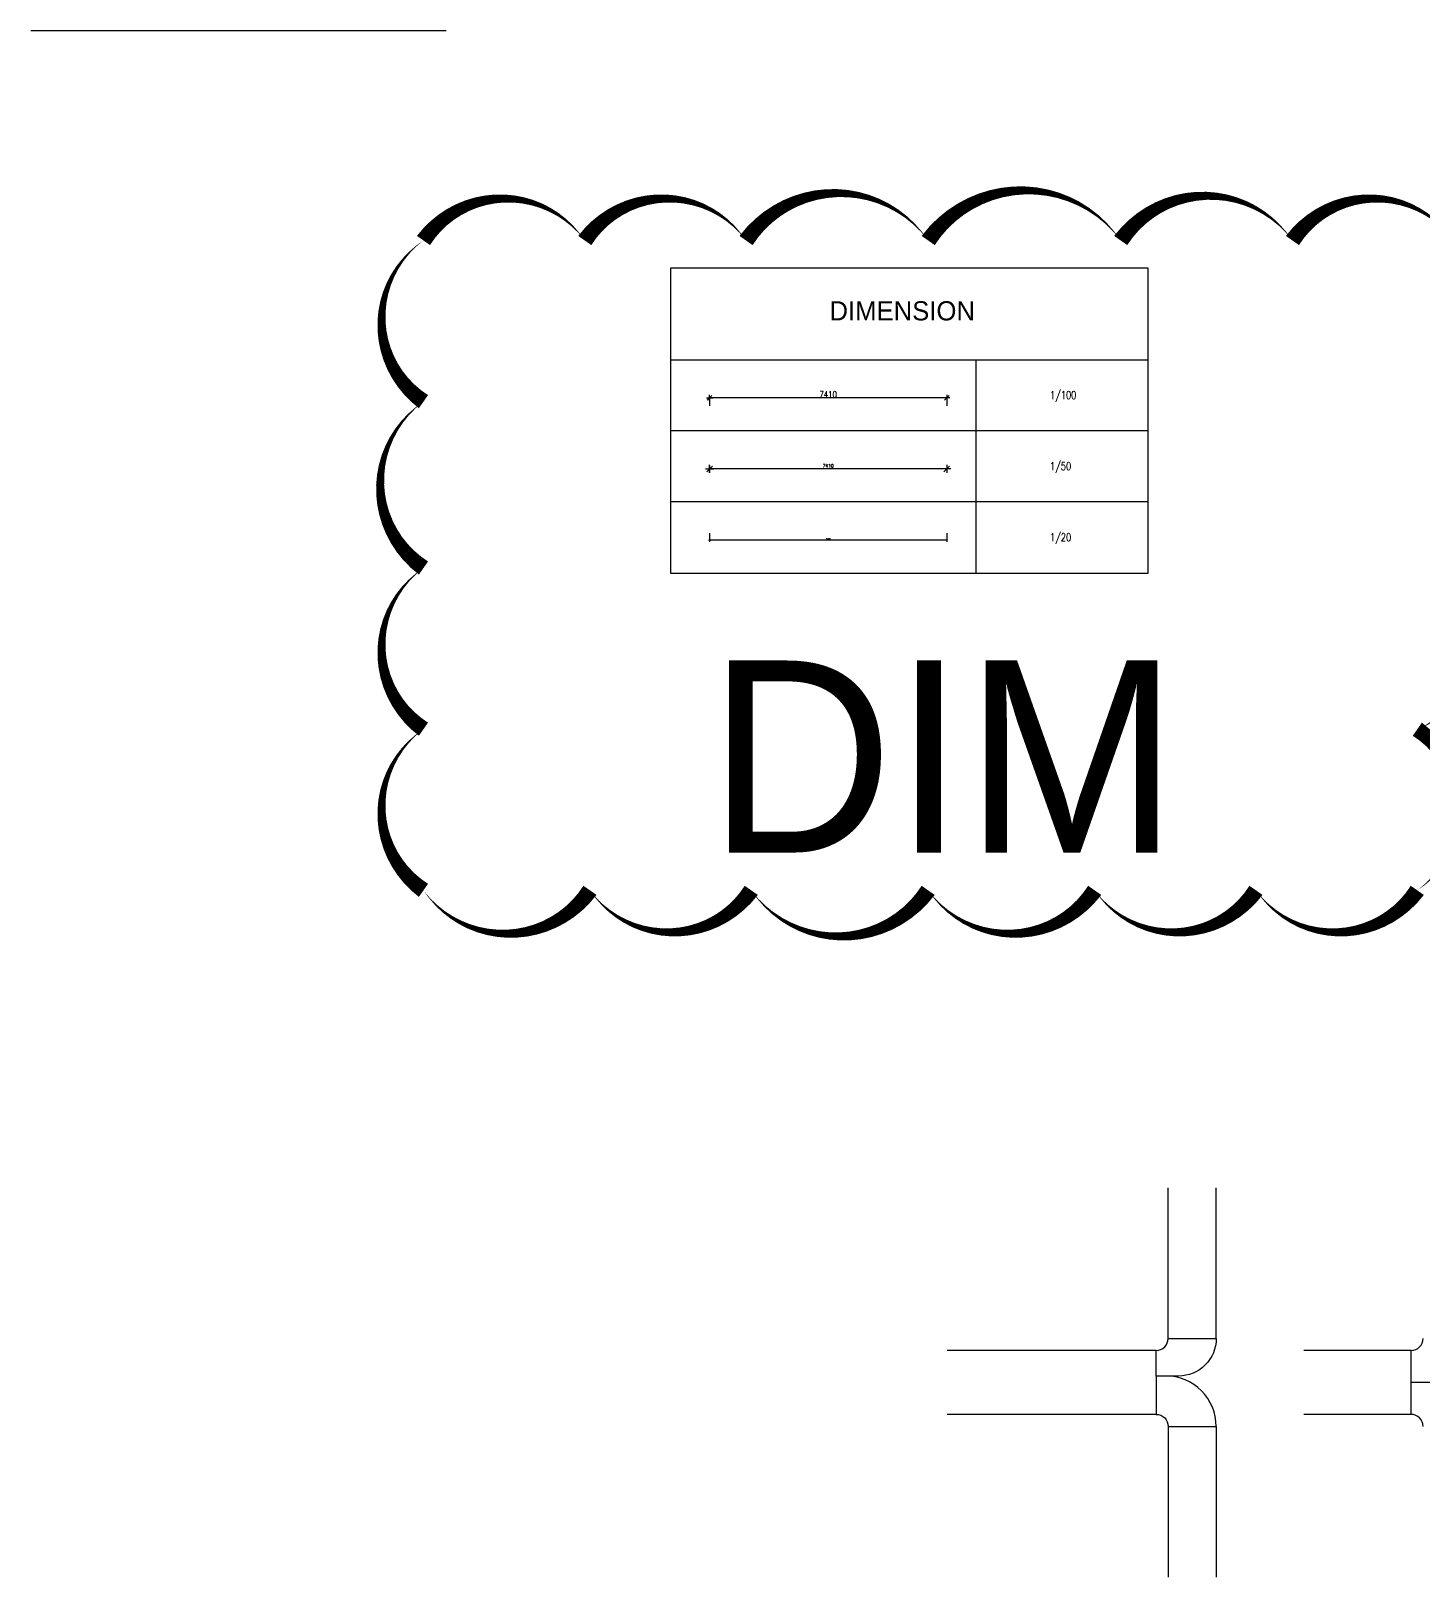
# Model space of a CAD drawing. Header units: millimetres. Extents: x -21221 to 1625077, y -149981 to 356550.
# Drawn here: x 736549 to 780045, y 148655 to 196964 of the extents above; entities that cross this region are included whole.
import ezdxf

# ---------------------------------------------------------------- set-up
doc = ezdxf.new("R2010")
doc.units = ezdxf.units.MM
doc.header["$LTSCALE"] = 1000
doc.header["$MEASUREMENT"] = 0
doc.header["$PDMODE"] = 35
doc.layers.get('0').update_dxf_attribs({"linetype": 'CONTINUOUS'})
doc.layers.get('DEFPOINTS').update_dxf_attribs({"linetype": 'CONTINUOUS'})
for name, color, linetype in [('3- SUPPLY DUCT', 3, 'CONTINUOUS'), ('40-REFERENCE-DRAWINGS-0-35', 40, 'CONTINUOUS'), ('DIM-DPME-1-100', 7, 'CONTINUOUS'), ('DIM-DPME-1-20', 10, 'CONTINUOUS'), ('DIM-DPME-1-50', 10, 'CONTINUOUS')]:
    doc.layers.add(name, color=color, linetype=linetype)
doc.styles.add('DIM-DPME-1-100', font='romans.shx', dxfattribs={"width": 0.8})
doc.styles.add('DIM-DPME-1-20', font='romans.shx')
doc.styles.add('DIM-DPME-1-50', font='romans.shx')
doc.styles.add('STENCIL', font='stencil.shx')
doc.styles.add('SUPPORT', font='ROMANT.SHX', dxfattribs={"width": 0.75, "height": 250})
doc.dimstyles.new('DIM-DPME-1-100', dxfattribs={"dimscale": 0, "dimtxt": 200, "dimasz": 1, "dimexe": 250, "dimexo": 250, "dimgap": 10, "dimtad": 1, "dimdec": 0, "dimrnd": 5, "dimzin": 1, "dimdsep": 46, "dimtxsty": 'DIM-DPME-1-100', "dimblk": 'DIM-DPME-1-100', "dimcen": 2.5, "dimdle": 250, "dimclrd": 10, "dimclre": 10, "dimclrt": 4, "dimadec": 0, "dimazin": 0, "dimtfac": 1, "dimtdec": 0, "dimtmove": 0, "dimatfit": 3, "dimldrblk": 'DIM-DPME-1-100', "dimfxl": 1, "dimtolj": 1, "dimtzin": 0, "dimarcsym": 0})
doc.dimstyles.new('DIM-DPME-1-20', dxfattribs={"dimscale": 0, "dimtxt": 40, "dimasz": 0.5, "dimexe": 50, "dimexo": 20, "dimgap": 10, "dimtad": 1, "dimdec": 0, "dimrnd": 5, "dimzin": 1, "dimdsep": 46, "dimtxsty": 'DIM-DPME-1-20', "dimblk": 'DIM-DPME-1-20', "dimcen": 0.5, "dimdle": 250, "dimclrd": 10, "dimclre": 10, "dimclrt": 4, "dimadec": 0, "dimazin": 0, "dimtfac": 1, "dimtdec": 0, "dimtmove": 0, "dimatfit": 3, "dimldrblk": 'DIM-DPME-1-20', "dimfxl": 1, "dimtolj": 1, "dimtzin": 0, "dimarcsym": 0})
doc.dimstyles.new('DIM-DPME-1-50', dxfattribs={"dimscale": 0, "dimtxt": 100, "dimasz": 1.25, "dimexe": 125, "dimexo": 125, "dimgap": 50, "dimtad": 1, "dimdec": 0, "dimrnd": 5, "dimzin": 1, "dimdsep": 46, "dimtxsty": 'DIM-DPME-1-50', "dimblk": 'DIM-DPME-1-50', "dimcen": 1.25, "dimdle": 250, "dimclrd": 40, "dimclre": 40, "dimclrt": 4, "dimadec": 0, "dimazin": 0, "dimtfac": 1, "dimtdec": 0, "dimtmove": 0, "dimatfit": 3, "dimldrblk": 'DIM-DPME-1-50', "dimfxl": 1, "dimtolj": 1, "dimtzin": 0, "dimarcsym": 0})

# ---------------------------------------------------------------- blocks, each defined once
blk = doc.blocks.new('DIM-DPME-1-100')
at = {"layer": 'DIM-DPME-1-100'}
for p, q in [((100, 0), (-100, 0)), ((71, 71), (-71, -71)), ((0, 100), (0, -100))]:
    blk.add_line(p, q, dxfattribs=at)
blk = doc.blocks.new('*D915')
at = {"layer": 'DEFPOINTS', "color": 0}
for p in [(757752, 185732), (765164, 185732), (757752, 185498)]:
    blk.add_point(p, dxfattribs=at)
at = {"layer": 'DIM-DPME-1-100', "color": 10, "lineweight": -2}
for p, q in [((757752, 185482), (757752, 185248)), ((765163, 185498), (757753, 185498)), ((765164, 185482), (765164, 185248))]:
    blk.add_line(p, q, dxfattribs=at)
at = {"layer": 'DIM-DPME-1-100', "color": 10, "lineweight": -2, "rotation": 180}
blk.add_blockref('DIM-DPME-1-100', (757752, 185498), dxfattribs=at)
at = {"layer": 'DIM-DPME-1-100', "color": 10, "lineweight": -2}
blk.add_blockref('DIM-DPME-1-100', (765164, 185498), dxfattribs=at)
at = {"layer": 'DIM-DPME-1-100', "color": 4, "insert": (761458, 185608), "char_height": 200, "attachment_point": 5, "style": 'DIM-DPME-1-100'}
blk.add_mtext('\\A1;7410', dxfattribs=at)
blk = doc.blocks.new('DIM-DPME-1-50')
at = {"layer": 'DIM-DPME-1-50'}
blk.add_line((100, 0), (-100, 0), dxfattribs=at)
at = {"layer": 'DIM-DPME-1-50', "color": 5}
blk.add_line((71, 71), (-71, -71), dxfattribs=at)
at = {"layer": 'DIM-DPME-1-50', "color": 4}
blk.add_line((0, 100), (0, -100), dxfattribs=at)
blk = doc.blocks.new('*D916')
at = {"layer": 'DEFPOINTS', "color": 0}
for p in [(757752, 183511), (757752, 183277), (765164, 183511)]:
    blk.add_point(p, dxfattribs=at)
at = {"layer": 'DIM-DPME-1-50', "color": 33, "lineweight": -2}
for p, q in [((757752, 183386), (757752, 183152)), ((765163, 183277), (757753, 183277)), ((765164, 183386), (765164, 183152))]:
    blk.add_line(p, q, dxfattribs=at)
at = {"layer": 'DIM-DPME-1-50', "color": 33, "lineweight": -2, "xscale": 1.25, "yscale": 1.25, "zscale": 1.25, "rotation": 180}
blk.add_blockref('DIM-DPME-1-50', (757752, 183277), dxfattribs=at)
at = {"layer": 'DIM-DPME-1-50', "color": 33, "lineweight": -2, "xscale": 1.25, "yscale": 1.25, "zscale": 1.25}
blk.add_blockref('DIM-DPME-1-50', (765164, 183277), dxfattribs=at)
at = {"layer": 'DIM-DPME-1-50', "color": 4, "insert": (761458, 183377), "char_height": 100, "attachment_point": 5, "style": 'DIM-DPME-1-50'}
blk.add_mtext('\\A1;7410', dxfattribs=at)
blk = doc.blocks.new('DIM-DPME-1-20')
at = {"layer": 'DIM-DPME-1-20'}
blk.add_line((50, 0), (-50, 0), dxfattribs=at)
at = {"layer": 'DIM-DPME-1-20', "color": 5}
blk.add_line((35, 35), (-35, -35), dxfattribs=at)
at = {"layer": 'DIM-DPME-1-20', "color": 4}
blk.add_line((0, 50), (0, -50), dxfattribs=at)
blk = doc.blocks.new('*D917')
at = {"layer": 'DEFPOINTS', "color": 0}
for p in [(757752, 181289), (765164, 181289), (757752, 181055)]:
    blk.add_point(p, dxfattribs=at)
at = {"layer": 'DIM-DPME-1-20', "color": 10, "lineweight": -2}
for p, q in [((757752, 181269), (757752, 181005)), ((765164, 181269), (765164, 181005)), ((765164, 181055), (757753, 181055))]:
    blk.add_line(p, q, dxfattribs=at)
at = {"layer": 'DIM-DPME-1-20', "color": 10, "lineweight": -2, "xscale": 0.5, "yscale": 0.5, "zscale": 0.5, "rotation": 180}
blk.add_blockref('DIM-DPME-1-20', (757752, 181055), dxfattribs=at)
at = {"layer": 'DIM-DPME-1-20', "color": 10, "lineweight": -2, "xscale": 0.5, "yscale": 0.5, "zscale": 0.5}
blk.add_blockref('DIM-DPME-1-20', (765164, 181055), dxfattribs=at)
at = {"layer": 'DIM-DPME-1-20', "color": 4, "insert": (761458, 181085), "char_height": 40, "attachment_point": 5, "style": 'DIM-DPME-1-20'}
blk.add_mtext('\\A1;7410', dxfattribs=at)

msp = doc.modelspace()

# ---------------------------------------------------------------- linework, layer by layer
for p, q in [((756531.3, 186690.5), (771457.6, 186690.5)), ((766086.1, 180026.7), (766086.1, 186690.5)), ((771457.6, 184469.2), (756531.3, 184469.2)), ((771457.6, 182248), (756531.3, 182248)), ((772082.8, 156112.3), (772082.8, 160819.9)), ((773582.8, 156112.3), (773582.8, 160819.9)), ((771707.8, 155737.3), (765180.1, 155737.3)), ((771707.8, 153737.3), (765180.1, 153737.3)), ((772082.8, 153362.3), (772082.8, 148654.7)), ((773582.8, 153362.3), (773582.8, 148654.7))]:
    msp.add_line(p, q)
msp.add_lwpolyline([(756531.3, 180026.7), (771457.6, 180026.7), (771457.6, 189546.4), (756531.3, 189546.4)], close=True)
for points in [[(771707.8, 154937.3), (771707.8, 155737.3, 0.4142136), (772082.8, 156112.3), (773582.8, 156112.3, -0.4142136), (772407.8, 154937.3)], [(771707.8, 154937.3), (771707.8, 153737.3, -0.4142136), (772082.8, 153362.3), (773582.8, 153362.3, 0.4142136), (772007.8, 154937.3)]]:
    msp.add_lwpolyline(points, format="xyb", close=True)
at = {"layer": '3- SUPPLY DUCT'}
for p, q in [((749524.7, 196964.2), (736549.5, 196964.2)), ((779670.3, 155737.3), (776316.8, 155737.3)), ((779670.3, 153737.3), (779670.3, 155737.3)), ((780420.3, 154737.3), (779670.3, 154737.3)), ((779670.3, 153737.3), (776316.8, 153737.3))]:
    msp.add_line(p, q, dxfattribs=at)
msp.add_lwpolyline([(781003.3, 180019.9, 0, 500, 0.5205671), (781003.3, 185380.3, 0, 500, 0.5205671), (781003.3, 190415.9, 0, 500, 0.5205671), (775963.5, 190415.9, 0, 500, 0.5205671), (770598.6, 190415.9, 0, 500, 0.5205671), (764583.4, 190415.9, 0, 500, 0.5205671), (758893.3, 190415.9, 0, 500, 0.5205671), (753853.5, 190415.9, 0, 500, 0.5205671), (748813.8, 190415.9, 0, 500, 0.5205671), (748813.8, 185380.3, 0, 500, 0.5205671), (748813.8, 180182.3, 0, 500, 0.5205671), (748813.8, 175146.8, 0, 500, 0.5205671), (748813.8, 170111.2, 0, 500, 0.5205671), (754016.1, 170111.2, 0, 500, 0.5205671), (759055.9, 170111.2, 0, 500, 0.5205671), (764583.4, 170111.2, 0, 500, 0.5205671), (769785.7, 170111.2, 0, 500, 0.5205671), (774825.5, 170111.2, 0, 500, 0.5205671), (779865.3, 170111.2, 0, 500, 0.5205671), (779865.3, 175146.8, 0, 500, 0.5205671)], format="xyseb", close=True, dxfattribs=at)
for centre, start, end in [((779670.3, 156112.3), 270, 0), ((779670.3, 153362.3), 0, 90)]:
    msp.add_arc(centre, 375, start, end, dxfattribs=at)

# ---------------------------------------------------------------- texts
at = {"color": 4, "ltscale": 50, "style": 'SUPPORT', "width": 0.75}
for s, p in [('1/100', (768391.6, 185460.7)), ('1/50', (768391.6, 183239.4)), ('1/20', (768391.6, 181018.2))]:
    msp.add_text(s, height=250, dxfattribs=at).set_placement(p)
at = {"layer": '40-REFERENCE-DRAWINGS-0-35', "lineweight": 35, "style": 'STENCIL'}
for s, height, p in [('DIMENSION', 600, (761497.7, 187919.1)), ('DIM', 6000, (757696.7, 171293.2))]:
    msp.add_text(s, height=height, dxfattribs=at).set_placement(p)

# ---------------------------------------------------------------- dimensions: what is measured, and where the dimension line sits
at = {"layer": 'DIM-DPME-1-100', "color": 3}
dim = msp.add_linear_dim(base=(757752.2, 185497.9), p1=(765164.5, 185731.9), p2=(757752.2, 185731.9), dimstyle='DIM-DPME-1-100', override={"dimscale": 1}, dxfattribs=at)
dim.commit()
dim.dimension.update_dxf_attribs({"geometry": '*D915', "text_midpoint": (761458.4, 185607.9)})
at = {"layer": 'DIM-DPME-1-20', "color": 3}
dim = msp.add_linear_dim(base=(757752.2, 181055.4), p1=(765164.5, 181289.4), p2=(757752.2, 181289.4), dimstyle='DIM-DPME-1-20', override={"dimscale": 1}, dxfattribs=at)
dim.commit()
dim.dimension.update_dxf_attribs({"geometry": '*D917', "text_midpoint": (761458.4, 181085.4)})
at = {"layer": 'DIM-DPME-1-50'}
dim = msp.add_linear_dim(base=(757752.2, 183276.7), p1=(765164.5, 183510.6), p2=(757752.2, 183510.6), dimstyle='DIM-DPME-1-50', override={"dimscale": 1, "dimclrd": 33, "dimclre": 33, "dimtmove": 1}, dxfattribs=at)
dim.commit()
dim.dimension.update_dxf_attribs({"geometry": '*D916', "text_midpoint": (761458.4, 183376.7)})

doc.saveas('drawing.dxf')
